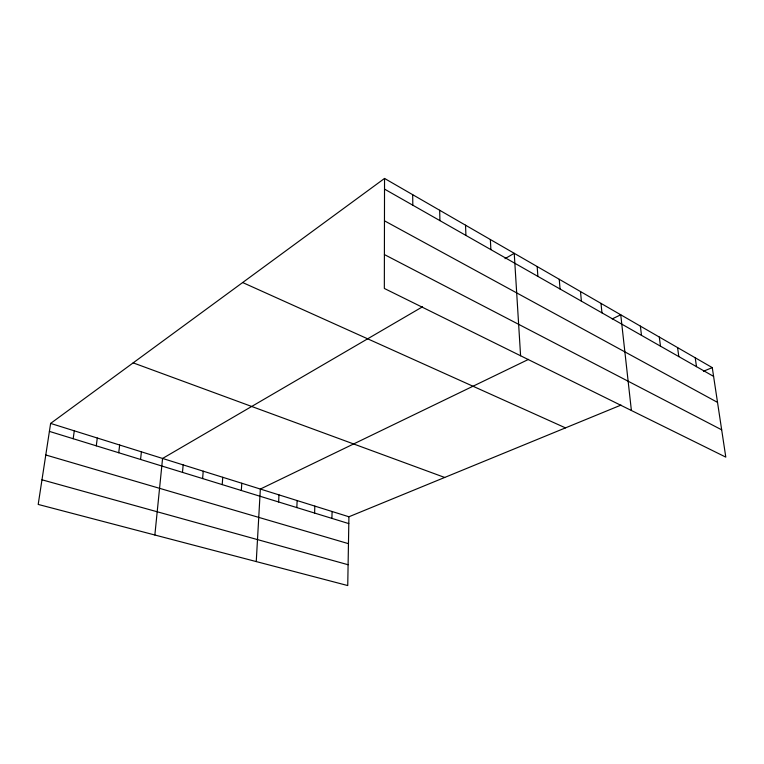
<?xml version="1.0" encoding="UTF-8"?>
<svg xmlns="http://www.w3.org/2000/svg" width="764" height="764" viewBox="0 0 764 764"><rect width="100%" height="100%" fill="white"/><g stroke="black" fill="none" stroke-linecap="round" stroke-linejoin="round"><path stroke-width="1.15" d="M384.54 178.442L384.34 288.458L725.8 457.13L712.268 367.618L384.54 178.442L50.625 423.418L38.2 504.431L347.744 585.558L348.919 516.77L621.036 405.073M331.92 518.384L332.082 511.508M314.606 513.055L314.825 506.102M296.843 507.592L297.129 500.563M278.631 501.977L278.975 494.881M256.255 561.578L260.343 489.055L528.564 359.366M241.319 490.488L241.787 483.249M222.219 484.615L222.754 477.29M202.613 478.57L203.224 471.178M182.481 472.372L183.169 464.904M154.853 535.001L162.57 458.457L422.54 306.794M140.566 459.47L141.407 451.83M118.726 452.746L119.661 445.03M96.274 445.832L97.295 438.03M73.172 438.717L74.289 430.829M505.014 258.681L514.229 253.304L520.59 355.766M612.193 318.922L620.75 314.787L631.389 410.497M703.453 371.247L712.268 367.618M41.972 479.802L348.107 564.739M45.783 454.981L348.46 543.672M49.402 431.393L348.804 523.588M50.625 423.418L348.919 516.77M133.165 362.862L444.696 477.462M242.656 282.537L565.484 427.878M384.407 254.574L721.674 429.826M384.464 220.815L717.53 402.389M384.521 189.1L713.595 376.394M695.221 357.781L696.501 366.663M677.582 347.591L678.804 356.597M659.303 337.048L660.478 346.159M640.375 326.123L641.483 335.348M600.991 303.384L601.965 312.858M580.506 291.562L581.394 301.15M559.248 279.29L560.06 289.002M537.168 266.55L537.885 276.387M490.364 239.533L490.88 249.627M465.534 225.189L465.925 235.427M439.663 210.262L439.93 220.634M412.684 194.686L412.818 205.201"/></g></svg>
